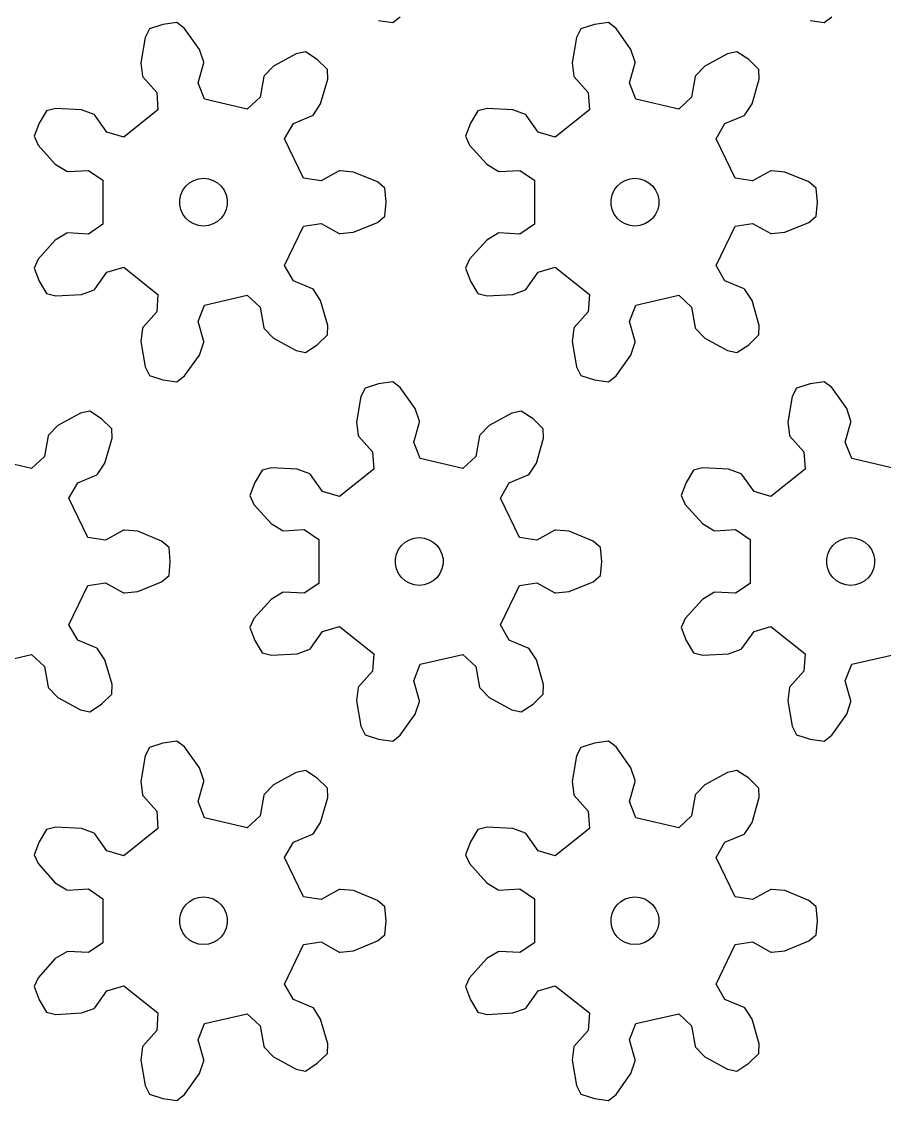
# Model space of a CAD drawing. Extents: x 0 to 212, y 0 to 226.
# Drawn here: x 107.6 to 161.8, y 0 to 67.8 of the extents above; entities that cross this region are included whole.
import ezdxf

# ---------------------------------------------------------------- set-up
doc = ezdxf.new("R2010")
doc.units = 0

msp = doc.modelspace()

# ---------------------------------------------------------------- linework, layer by layer
for p, q in [((130.018, 67.866), (130.898, 67.747)), ((130.898, 67.747), (131.378, 68.113)), ((157.113, 67.866), (157.994, 67.747)), ((157.994, 67.747), (158.474, 68.113)), ((115.625, 67.353), (115.351, 66.815)), ((116.47, 67.628), (115.625, 67.353)), ((117.35, 67.747), (116.47, 67.628)), ((117.83, 67.38), (117.35, 67.747)), ((118.771, 66.061), (117.83, 67.38)), ((142.72, 67.353), (142.447, 66.815)), ((143.566, 67.628), (142.72, 67.353)), ((144.446, 67.747), (143.566, 67.628)), ((144.926, 67.38), (144.446, 67.747)), ((145.866, 66.061), (144.926, 67.38)), ((115.351, 66.815), (115.076, 65.218)), ((142.447, 66.815), (142.172, 65.218)), ((119.035, 65.264), (118.771, 66.061)), ((124.831, 65.782), (123.412, 65.002)), ((125.423, 65.904), (124.831, 65.782)), ((126.164, 65.415), (125.423, 65.904)), ((146.131, 65.264), (145.866, 66.061)), ((151.927, 65.782), (150.508, 65.002)), ((152.518, 65.904), (151.927, 65.782)), ((153.26, 65.415), (152.518, 65.904)), ((115.076, 65.218), (115.184, 64.385)), ((118.677, 63.947), (119.036, 65.204)), ((119.036, 65.204), (119.035, 65.264)), ((126.807, 64.801), (126.164, 65.415)), ((142.172, 65.218), (142.28, 64.385)), ((145.773, 63.947), (146.132, 65.204)), ((146.132, 65.204), (146.131, 65.264)), ((153.902, 64.801), (153.26, 65.415)), ((123.412, 65.002), (122.828, 64.398)), ((126.819, 64.197), (126.807, 64.801)), ((150.508, 65.002), (149.924, 64.398)), ((153.915, 64.197), (153.902, 64.801)), ((115.184, 64.385), (115.209, 64.331)), ((115.209, 64.331), (116.078, 63.354)), ((119.084, 62.92), (118.677, 63.947)), ((122.801, 64.345), (122.579, 63.056)), ((122.828, 64.398), (122.801, 64.345)), ((126.374, 62.64), (126.819, 64.197)), ((142.28, 64.385), (142.305, 64.331)), ((142.305, 64.331), (143.174, 63.354)), ((146.18, 62.92), (145.773, 63.947)), ((149.896, 64.345), (149.675, 63.056)), ((149.924, 64.398), (149.896, 64.345)), ((153.47, 62.64), (153.915, 64.197)), ((116.078, 63.354), (116.157, 62.252)), ((143.174, 63.354), (143.253, 62.252)), ((121.766, 62.307), (119.084, 62.92)), ((122.579, 63.056), (121.766, 62.307)), ((125.916, 61.936), (126.374, 62.64)), ((148.862, 62.307), (146.18, 62.92)), ((149.675, 63.056), (148.862, 62.307)), ((153.012, 61.936), (153.47, 62.64)), ((109.151, 62.191), (108.695, 61.428)), ((109.737, 62.337), (109.151, 62.191)), ((111.354, 62.25), (109.737, 62.337)), ((112.142, 61.96), (111.354, 62.25)), ((112.19, 61.923), (112.142, 61.96)), ((112.949, 60.858), (112.19, 61.923)), ((116.157, 62.252), (114.006, 60.536)), ((124.663, 61.394), (125.87, 61.897)), ((125.87, 61.897), (125.916, 61.936)), ((136.247, 62.191), (135.791, 61.428)), ((136.833, 62.337), (136.247, 62.191)), ((138.45, 62.25), (136.833, 62.337)), ((139.238, 61.96), (138.45, 62.25)), ((139.286, 61.923), (139.238, 61.96)), ((140.045, 60.858), (139.286, 61.923)), ((143.253, 62.252), (141.102, 60.536)), ((151.759, 61.394), (152.965, 61.897)), ((152.965, 61.897), (153.012, 61.936)), ((108.695, 61.428), (108.383, 60.596)), ((124.113, 60.436), (124.663, 61.394)), ((135.791, 61.428), (135.479, 60.596)), ((151.209, 60.436), (151.759, 61.394)), ((108.383, 60.596), (108.634, 60.046)), ((114.006, 60.536), (112.949, 60.858)), ((125.307, 57.957), (124.113, 60.436)), ((135.479, 60.596), (135.729, 60.046)), ((141.102, 60.536), (140.045, 60.858)), ((152.403, 57.957), (151.209, 60.436)), ((108.634, 60.046), (109.71, 58.836)), ((135.729, 60.046), (136.806, 58.836)), ((109.71, 58.836), (110.429, 58.401)), ((110.429, 58.401), (110.487, 58.386)), ((110.487, 58.386), (111.793, 58.457)), ((111.793, 58.457), (112.703, 57.831)), ((127.545, 58.418), (126.399, 57.789)), ((127.604, 58.431), (127.545, 58.418)), ((128.44, 58.35), (127.604, 58.431)), ((129.935, 57.727), (128.44, 58.35)), ((136.806, 58.836), (137.524, 58.401)), ((137.524, 58.401), (137.583, 58.386)), ((137.583, 58.386), (138.888, 58.457)), ((138.888, 58.457), (139.799, 57.831)), ((154.641, 58.418), (153.495, 57.789)), ((154.7, 58.431), (154.641, 58.418)), ((155.536, 58.35), (154.7, 58.431)), ((157.031, 57.727), (155.536, 58.35)), ((112.703, 57.831), (112.703, 55.08)), ((117.905, 57.459), (118.138, 57.669)), ((118.138, 57.669), (118.41, 57.826)), ((118.41, 57.826), (118.708, 57.923)), ((118.708, 57.923), (119.02, 57.956)), ((119.02, 57.956), (119.332, 57.923)), ((119.332, 57.923), (119.63, 57.826)), ((119.63, 57.826), (119.901, 57.669)), ((119.901, 57.669), (120.134, 57.459)), ((126.399, 57.789), (125.307, 57.957)), ((130.399, 57.341), (129.935, 57.727)), ((139.799, 57.831), (139.799, 55.08)), ((145.001, 57.459), (145.234, 57.669)), ((145.234, 57.669), (145.505, 57.826)), ((145.505, 57.826), (145.804, 57.923)), ((145.804, 57.923), (146.115, 57.956)), ((146.115, 57.956), (146.427, 57.923)), ((146.427, 57.923), (146.726, 57.826)), ((146.726, 57.826), (146.997, 57.669)), ((146.997, 57.669), (147.23, 57.459)), ((153.495, 57.789), (152.403, 57.957)), ((157.495, 57.341), (157.031, 57.727)), ((117.593, 56.919), (117.721, 57.206)), ((117.721, 57.206), (117.905, 57.459)), ((120.134, 57.459), (120.319, 57.206)), ((120.319, 57.206), (120.446, 56.919)), ((130.479, 56.456), (130.399, 57.341)), ((144.689, 56.919), (144.816, 57.206)), ((144.816, 57.206), (145.001, 57.459)), ((147.23, 57.459), (147.414, 57.206)), ((147.414, 57.206), (147.542, 56.919)), ((157.575, 56.456), (157.495, 57.341)), ((117.528, 56.613), (117.593, 56.919)), ((117.528, 56.299), (117.528, 56.613)), ((117.593, 55.992), (117.528, 56.299)), ((120.446, 56.919), (120.511, 56.613)), ((120.511, 56.299), (120.446, 55.992)), ((120.511, 56.613), (120.511, 56.299)), ((130.399, 55.571), (130.479, 56.456)), ((144.624, 56.613), (144.689, 56.919)), ((144.624, 56.299), (144.624, 56.613)), ((144.689, 55.992), (144.624, 56.299)), ((147.542, 56.919), (147.607, 56.613)), ((147.607, 56.299), (147.542, 55.992)), ((147.607, 56.613), (147.607, 56.299)), ((157.495, 55.571), (157.575, 56.456)), ((117.721, 55.706), (117.593, 55.992)), ((117.905, 55.452), (117.721, 55.706)), ((120.319, 55.706), (120.134, 55.452)), ((120.446, 55.992), (120.319, 55.706)), ((144.816, 55.706), (144.689, 55.992)), ((145.001, 55.452), (144.816, 55.706)), ((147.414, 55.706), (147.23, 55.452)), ((147.542, 55.992), (147.414, 55.706)), ((112.703, 55.08), (111.793, 54.455)), ((118.138, 55.242), (117.905, 55.452)), ((118.41, 55.085), (118.138, 55.242)), ((118.708, 54.989), (118.41, 55.085)), ((119.02, 54.956), (118.708, 54.989)), ((119.332, 54.989), (119.02, 54.956)), ((119.63, 55.085), (119.332, 54.989)), ((119.901, 55.242), (119.63, 55.085)), ((120.134, 55.452), (119.901, 55.242)), ((124.113, 52.476), (125.307, 54.955)), ((125.307, 54.955), (126.399, 55.123)), ((126.399, 55.123), (127.545, 54.493)), ((128.44, 54.561), (129.935, 55.184)), ((129.935, 55.184), (130.399, 55.571)), ((139.799, 55.08), (138.888, 54.455)), ((145.234, 55.242), (145.001, 55.452)), ((145.505, 55.085), (145.234, 55.242)), ((145.804, 54.989), (145.505, 55.085)), ((146.115, 54.956), (145.804, 54.989)), ((146.427, 54.989), (146.115, 54.956)), ((146.726, 55.085), (146.427, 54.989)), ((146.997, 55.242), (146.726, 55.085)), ((147.23, 55.452), (146.997, 55.242)), ((151.209, 52.476), (152.403, 54.955)), ((152.403, 54.955), (153.495, 55.123)), ((153.495, 55.123), (154.641, 54.493)), ((155.536, 54.561), (157.031, 55.184)), ((157.031, 55.184), (157.495, 55.571)), ((110.429, 54.51), (109.71, 54.075)), ((110.487, 54.525), (110.429, 54.51)), ((111.793, 54.455), (110.487, 54.525)), ((127.545, 54.493), (127.604, 54.481)), ((127.604, 54.481), (128.44, 54.561)), ((137.524, 54.51), (136.806, 54.075)), ((137.583, 54.525), (137.524, 54.51)), ((138.888, 54.455), (137.583, 54.525)), ((154.641, 54.493), (154.7, 54.481)), ((154.7, 54.481), (155.536, 54.561)), ((109.71, 54.075), (108.634, 52.865)), ((136.806, 54.075), (135.729, 52.865)), ((108.634, 52.865), (108.383, 52.316)), ((108.383, 52.316), (108.695, 51.484)), ((112.949, 52.053), (114.006, 52.375)), ((114.006, 52.375), (116.157, 50.66)), ((124.663, 51.517), (124.113, 52.476)), ((135.729, 52.865), (135.479, 52.316)), ((135.479, 52.316), (135.791, 51.484)), ((140.045, 52.053), (141.102, 52.375)), ((141.102, 52.375), (143.253, 50.66)), ((151.759, 51.517), (151.209, 52.476)), ((112.19, 50.988), (112.949, 52.053)), ((139.286, 50.988), (140.045, 52.053)), ((108.695, 51.484), (109.151, 50.721)), ((111.354, 50.661), (112.142, 50.952)), ((112.142, 50.952), (112.19, 50.988)), ((125.87, 51.014), (124.663, 51.517)), ((125.916, 50.976), (125.87, 51.014)), ((126.374, 50.272), (125.916, 50.976)), ((135.791, 51.484), (136.247, 50.721)), ((138.45, 50.661), (139.238, 50.952)), ((139.238, 50.952), (139.286, 50.988)), ((152.965, 51.014), (151.759, 51.517)), ((153.012, 50.976), (152.965, 51.014)), ((153.47, 50.272), (153.012, 50.976)), ((109.151, 50.721), (109.737, 50.574)), ((109.737, 50.574), (111.354, 50.661)), ((116.157, 50.66), (116.078, 49.558)), ((119.084, 49.992), (121.766, 50.604)), ((121.766, 50.604), (122.579, 49.855)), ((126.819, 48.714), (126.374, 50.272)), ((136.247, 50.721), (136.833, 50.574)), ((136.833, 50.574), (138.45, 50.661)), ((143.253, 50.66), (143.174, 49.558)), ((146.18, 49.992), (148.862, 50.604)), ((148.862, 50.604), (149.675, 49.855)), ((153.915, 48.714), (153.47, 50.272)), ((116.078, 49.558), (115.209, 48.581)), ((118.677, 48.965), (119.084, 49.992)), ((122.579, 49.855), (122.801, 48.567)), ((143.174, 49.558), (142.305, 48.581)), ((145.773, 48.965), (146.18, 49.992)), ((149.675, 49.855), (149.896, 48.567)), ((119.036, 47.707), (118.677, 48.965)), ((146.132, 47.707), (145.773, 48.965)), ((115.184, 48.526), (115.076, 47.693)), ((115.209, 48.581), (115.184, 48.526)), ((122.801, 48.567), (122.828, 48.513)), ((122.828, 48.513), (123.412, 47.909)), ((126.807, 48.111), (126.819, 48.714)), ((142.28, 48.526), (142.172, 47.693)), ((142.305, 48.581), (142.28, 48.526)), ((149.896, 48.567), (149.924, 48.513)), ((149.924, 48.513), (150.508, 47.909)), ((153.902, 48.111), (153.915, 48.714)), ((115.076, 47.693), (115.351, 46.097)), ((118.771, 46.85), (119.035, 47.647)), ((119.035, 47.647), (119.036, 47.707)), ((123.412, 47.909), (124.831, 47.129)), ((125.423, 47.007), (126.164, 47.497)), ((126.164, 47.497), (126.807, 48.111)), ((142.172, 47.693), (142.447, 46.097)), ((145.866, 46.85), (146.131, 47.647)), ((146.131, 47.647), (146.132, 47.707)), ((150.508, 47.909), (151.927, 47.129)), ((152.518, 47.007), (153.26, 47.497)), ((153.26, 47.497), (153.902, 48.111)), ((117.83, 45.531), (118.771, 46.85)), ((124.831, 47.129), (125.423, 47.007)), ((144.926, 45.531), (145.866, 46.85)), ((151.927, 47.129), (152.518, 47.007)), ((115.351, 46.097), (115.625, 45.559)), ((115.625, 45.559), (116.47, 45.284)), ((117.35, 45.165), (117.83, 45.531)), ((142.447, 46.097), (142.72, 45.559)), ((142.72, 45.559), (143.566, 45.284)), ((144.446, 45.165), (144.926, 45.531)), ((116.47, 45.284), (117.35, 45.165)), ((129.172, 44.771), (128.899, 44.232)), ((130.018, 45.045), (129.172, 44.771)), ((130.898, 45.165), (130.018, 45.045)), ((131.378, 44.798), (130.898, 45.165)), ((132.318, 43.479), (131.378, 44.798)), ((143.566, 45.284), (144.446, 45.165)), ((156.268, 44.771), (155.995, 44.232)), ((157.113, 45.045), (156.268, 44.771)), ((157.994, 45.165), (157.113, 45.045)), ((158.474, 44.798), (157.994, 45.165)), ((159.414, 43.479), (158.474, 44.798)), ((128.899, 44.232), (128.624, 42.636)), ((155.995, 44.232), (155.72, 42.636)), ((132.583, 42.682), (132.318, 43.479)), ((159.679, 42.682), (159.414, 43.479)), ((111.283, 43.2), (109.864, 42.42)), ((111.875, 43.322), (111.283, 43.2)), ((112.616, 42.833), (111.875, 43.322)), ((113.259, 42.218), (112.616, 42.833)), ((138.379, 43.2), (136.96, 42.42)), ((138.971, 43.322), (138.379, 43.2)), ((139.712, 42.833), (138.971, 43.322)), ((140.355, 42.218), (139.712, 42.833)), ((109.864, 42.42), (109.28, 41.816)), ((113.271, 41.615), (113.259, 42.218)), ((128.624, 42.636), (128.732, 41.803)), ((132.225, 41.365), (132.584, 42.622)), ((132.584, 42.622), (132.583, 42.682)), ((136.96, 42.42), (136.376, 41.816)), ((140.367, 41.615), (140.355, 42.218)), ((155.72, 42.636), (155.828, 41.803)), ((159.321, 41.365), (159.68, 42.622)), ((159.68, 42.622), (159.679, 42.682)), ((109.253, 41.763), (109.031, 40.474)), ((109.28, 41.816), (109.253, 41.763)), ((112.827, 40.057), (113.271, 41.615)), ((128.732, 41.803), (128.757, 41.748)), ((128.757, 41.748), (129.626, 40.771)), ((132.632, 40.337), (132.225, 41.365)), ((136.349, 41.763), (136.127, 40.474)), ((136.376, 41.816), (136.349, 41.763)), ((139.922, 40.057), (140.367, 41.615)), ((155.828, 41.803), (155.853, 41.748)), ((155.853, 41.748), (156.722, 40.771)), ((159.728, 40.337), (159.321, 41.365)), ((129.626, 40.771), (129.705, 39.669)), ((156.722, 40.771), (156.801, 39.669)), ((108.219, 39.725), (105.536, 40.337)), ((109.031, 40.474), (108.219, 39.725)), ((112.368, 39.354), (112.827, 40.057)), ((135.314, 39.725), (132.632, 40.337)), ((136.127, 40.474), (135.314, 39.725)), ((139.464, 39.354), (139.922, 40.057)), ((162.41, 39.725), (159.728, 40.337)), ((112.322, 39.315), (112.368, 39.354)), ((122.699, 39.608), (122.243, 38.845)), ((123.285, 39.755), (122.699, 39.608)), ((124.902, 39.668), (123.285, 39.755)), ((125.69, 39.377), (124.902, 39.668)), ((125.738, 39.341), (125.69, 39.377)), ((126.497, 38.276), (125.738, 39.341)), ((129.705, 39.669), (127.554, 37.954)), ((139.418, 39.315), (139.464, 39.354)), ((149.795, 39.608), (149.339, 38.845)), ((150.38, 39.755), (149.795, 39.608)), ((151.998, 39.668), (150.38, 39.755)), ((152.786, 39.377), (151.998, 39.668)), ((152.834, 39.341), (152.786, 39.377)), ((153.593, 38.276), (152.834, 39.341)), ((156.801, 39.669), (154.65, 37.954)), ((110.566, 37.853), (111.115, 38.812)), ((111.115, 38.812), (112.322, 39.315)), ((122.243, 38.845), (121.931, 38.013)), ((137.661, 37.853), (138.211, 38.812)), ((138.211, 38.812), (139.418, 39.315)), ((149.339, 38.845), (149.027, 38.013)), ((121.931, 38.013), (122.181, 37.464)), ((127.554, 37.954), (126.497, 38.276)), ((149.027, 38.013), (149.277, 37.464)), ((154.65, 37.954), (153.593, 38.276)), ((111.759, 35.374), (110.566, 37.853)), ((122.181, 37.464), (123.258, 36.254)), ((138.855, 35.374), (137.661, 37.853)), ((149.277, 37.464), (150.354, 36.254)), ((123.258, 36.254), (123.977, 35.819)), ((150.354, 36.254), (151.072, 35.819)), ((112.851, 35.206), (111.759, 35.374)), ((113.997, 35.836), (112.851, 35.206)), ((114.056, 35.848), (113.997, 35.836)), ((114.892, 35.768), (114.056, 35.848)), ((116.387, 35.145), (114.892, 35.768)), ((123.977, 35.819), (124.035, 35.804)), ((124.035, 35.804), (125.34, 35.874)), ((125.34, 35.874), (126.251, 35.249)), ((131.957, 35.244), (132.256, 35.341)), ((132.256, 35.341), (132.568, 35.373)), ((132.568, 35.373), (132.879, 35.341)), ((132.879, 35.341), (133.178, 35.244)), ((139.947, 35.206), (138.855, 35.374)), ((141.093, 35.836), (139.947, 35.206)), ((141.152, 35.848), (141.093, 35.836)), ((141.988, 35.768), (141.152, 35.848)), ((143.483, 35.145), (141.988, 35.768)), ((151.072, 35.819), (151.131, 35.804)), ((151.131, 35.804), (152.436, 35.874)), ((152.436, 35.874), (153.347, 35.249)), ((159.053, 35.244), (159.351, 35.341)), ((159.351, 35.341), (159.663, 35.373)), ((159.663, 35.373), (159.975, 35.341)), ((159.975, 35.341), (160.273, 35.244)), ((116.851, 34.759), (116.387, 35.145)), ((116.931, 33.873), (116.851, 34.759)), ((126.251, 35.249), (126.251, 32.498)), ((131.141, 34.337), (131.269, 34.623)), ((131.269, 34.623), (131.453, 34.877)), ((131.453, 34.877), (131.686, 35.087)), ((131.686, 35.087), (131.957, 35.244)), ((133.178, 35.244), (133.449, 35.087)), ((133.449, 35.087), (133.682, 34.877)), ((133.682, 34.877), (133.867, 34.623)), ((133.867, 34.623), (133.994, 34.337)), ((143.947, 34.759), (143.483, 35.145)), ((144.027, 33.873), (143.947, 34.759)), ((153.347, 35.249), (153.347, 32.498)), ((158.237, 34.337), (158.364, 34.623)), ((158.364, 34.623), (158.549, 34.877)), ((158.549, 34.877), (158.782, 35.087)), ((158.782, 35.087), (159.053, 35.244)), ((160.273, 35.244), (160.545, 35.087)), ((160.545, 35.087), (160.778, 34.877)), ((160.778, 34.877), (160.962, 34.623)), ((160.962, 34.623), (161.09, 34.337)), ((131.076, 34.03), (131.141, 34.337)), ((131.076, 33.717), (131.076, 34.03)), ((133.994, 34.337), (134.059, 34.03)), ((134.059, 34.03), (134.059, 33.717)), ((158.172, 34.03), (158.237, 34.337)), ((158.172, 33.717), (158.172, 34.03)), ((161.09, 34.337), (161.155, 34.03)), ((161.155, 34.03), (161.155, 33.717)), ((116.851, 32.988), (116.931, 33.873)), ((131.141, 33.41), (131.076, 33.717)), ((131.269, 33.123), (131.141, 33.41)), ((133.994, 33.41), (133.867, 33.123)), ((134.059, 33.717), (133.994, 33.41)), ((143.947, 32.988), (144.027, 33.873)), ((158.237, 33.41), (158.172, 33.717)), ((158.364, 33.123), (158.237, 33.41)), ((161.09, 33.41), (160.962, 33.123)), ((161.155, 33.717), (161.09, 33.41)), ((114.892, 31.979), (116.387, 32.602)), ((116.387, 32.602), (116.851, 32.988)), ((131.453, 32.87), (131.269, 33.123)), ((131.686, 32.66), (131.453, 32.87)), ((131.957, 32.503), (131.686, 32.66)), ((133.449, 32.66), (133.178, 32.503)), ((133.682, 32.87), (133.449, 32.66)), ((133.867, 33.123), (133.682, 32.87)), ((141.988, 31.979), (143.483, 32.602)), ((143.483, 32.602), (143.947, 32.988)), ((158.549, 32.87), (158.364, 33.123)), ((158.782, 32.66), (158.549, 32.87)), ((159.053, 32.503), (158.782, 32.66)), ((160.545, 32.66), (160.273, 32.503)), ((160.778, 32.87), (160.545, 32.66)), ((160.962, 33.123), (160.778, 32.87)), ((110.566, 29.893), (111.759, 32.372)), ((111.759, 32.372), (112.851, 32.541)), ((112.851, 32.541), (113.997, 31.911)), ((113.997, 31.911), (114.056, 31.899)), ((114.056, 31.899), (114.892, 31.979)), ((123.977, 31.928), (123.258, 31.493)), ((124.035, 31.943), (123.977, 31.928)), ((125.34, 31.872), (124.035, 31.943)), ((126.251, 32.498), (125.34, 31.872)), ((132.256, 32.406), (131.957, 32.503)), ((132.568, 32.373), (132.256, 32.406)), ((132.879, 32.406), (132.568, 32.373)), ((133.178, 32.503), (132.879, 32.406)), ((137.661, 29.893), (138.855, 32.372)), ((138.855, 32.372), (139.947, 32.541)), ((139.947, 32.541), (141.093, 31.911)), ((141.093, 31.911), (141.152, 31.899)), ((141.152, 31.899), (141.988, 31.979)), ((151.072, 31.928), (150.354, 31.493)), ((151.131, 31.943), (151.072, 31.928)), ((152.436, 31.872), (151.131, 31.943)), ((153.347, 32.498), (152.436, 31.872)), ((159.351, 32.406), (159.053, 32.503)), ((159.663, 32.373), (159.351, 32.406)), ((159.975, 32.406), (159.663, 32.373)), ((160.273, 32.503), (159.975, 32.406)), ((123.258, 31.493), (122.181, 30.283)), ((150.354, 31.493), (149.277, 30.283)), ((111.115, 28.935), (110.566, 29.893)), ((122.181, 30.283), (121.931, 29.734)), ((138.211, 28.935), (137.661, 29.893)), ((149.277, 30.283), (149.027, 29.734)), ((121.931, 29.734), (122.243, 28.901)), ((125.738, 28.406), (126.497, 29.471)), ((126.497, 29.471), (127.554, 29.793)), ((127.554, 29.793), (129.705, 28.077)), ((149.027, 29.734), (149.339, 28.901)), ((152.834, 28.406), (153.593, 29.471)), ((153.593, 29.471), (154.65, 29.793)), ((154.65, 29.793), (156.801, 28.077)), ((112.322, 28.432), (111.115, 28.935)), ((122.243, 28.901), (122.699, 28.139)), ((139.418, 28.432), (138.211, 28.935)), ((149.339, 28.901), (149.795, 28.139)), ((105.536, 27.409), (108.219, 28.022)), ((108.219, 28.022), (109.031, 27.273)), ((112.368, 28.393), (112.322, 28.432)), ((112.827, 27.69), (112.368, 28.393)), ((122.699, 28.139), (123.285, 27.992)), ((123.285, 27.992), (124.902, 28.079)), ((124.902, 28.079), (125.69, 28.37)), ((125.69, 28.37), (125.738, 28.406)), ((129.705, 28.077), (129.626, 26.975)), ((132.632, 27.409), (135.314, 28.022)), ((135.314, 28.022), (136.127, 27.273)), ((139.464, 28.393), (139.418, 28.432)), ((139.922, 27.69), (139.464, 28.393)), ((149.795, 28.139), (150.38, 27.992)), ((150.38, 27.992), (151.998, 28.079)), ((151.998, 28.079), (152.786, 28.37)), ((152.786, 28.37), (152.834, 28.406)), ((156.801, 28.077), (156.722, 26.975)), ((159.728, 27.409), (162.41, 28.022)), ((109.031, 27.273), (109.253, 25.984)), ((113.271, 26.132), (112.827, 27.69)), ((132.225, 26.382), (132.632, 27.409)), ((136.127, 27.273), (136.349, 25.984)), ((140.367, 26.132), (139.922, 27.69)), ((159.321, 26.382), (159.728, 27.409)), ((129.626, 26.975), (128.757, 25.999)), ((156.722, 26.975), (155.853, 25.999)), ((109.253, 25.984), (109.28, 25.931)), ((109.28, 25.931), (109.864, 25.327)), ((113.259, 25.528), (113.271, 26.132)), ((128.732, 25.944), (128.624, 25.111)), ((128.757, 25.999), (128.732, 25.944)), ((132.584, 25.125), (132.225, 26.382)), ((136.349, 25.984), (136.376, 25.931)), ((136.376, 25.931), (136.96, 25.327)), ((140.355, 25.528), (140.367, 26.132)), ((155.828, 25.944), (155.72, 25.111)), ((155.853, 25.999), (155.828, 25.944)), ((159.68, 25.125), (159.321, 26.382)), ((109.864, 25.327), (111.283, 24.547)), ((112.616, 24.914), (113.259, 25.528)), ((128.624, 25.111), (128.899, 23.515)), ((132.583, 25.065), (132.584, 25.125)), ((136.96, 25.327), (138.379, 24.547)), ((139.712, 24.914), (140.355, 25.528)), ((155.72, 25.111), (155.995, 23.515)), ((159.679, 25.065), (159.68, 25.125)), ((111.283, 24.547), (111.875, 24.425)), ((111.875, 24.425), (112.616, 24.914)), ((132.318, 24.268), (132.583, 25.065)), ((138.379, 24.547), (138.971, 24.425)), ((138.971, 24.425), (139.712, 24.914)), ((159.414, 24.268), (159.679, 25.065)), ((131.378, 22.949), (132.318, 24.268)), ((158.474, 22.949), (159.414, 24.268)), ((128.899, 23.515), (129.172, 22.976)), ((155.995, 23.515), (156.268, 22.976)), ((116.47, 22.463), (115.625, 22.188)), ((117.35, 22.582), (116.47, 22.463)), ((117.83, 22.216), (117.35, 22.582)), ((129.172, 22.976), (130.018, 22.702)), ((130.018, 22.702), (130.898, 22.582)), ((130.898, 22.582), (131.378, 22.949)), ((143.566, 22.463), (142.72, 22.188)), ((144.446, 22.582), (143.566, 22.463)), ((144.926, 22.216), (144.446, 22.582)), ((156.268, 22.976), (157.113, 22.702)), ((157.113, 22.702), (157.994, 22.582)), ((157.994, 22.582), (158.474, 22.949)), ((115.625, 22.188), (115.351, 21.65)), ((118.771, 20.897), (117.83, 22.216)), ((142.72, 22.188), (142.447, 21.65)), ((145.866, 20.897), (144.926, 22.216)), ((115.351, 21.65), (115.076, 20.054)), ((142.447, 21.65), (142.172, 20.054)), ((119.035, 20.1), (118.771, 20.897)), ((124.831, 20.618), (123.412, 19.838)), ((125.423, 20.74), (124.831, 20.618)), ((126.164, 20.25), (125.423, 20.74)), ((146.131, 20.1), (145.866, 20.897)), ((151.927, 20.618), (150.508, 19.838)), ((152.518, 20.74), (151.927, 20.618)), ((153.26, 20.25), (152.518, 20.74)), ((115.076, 20.054), (115.184, 19.221)), ((118.677, 18.782), (119.036, 20.039)), ((119.036, 20.039), (119.035, 20.1)), ((123.412, 19.838), (122.828, 19.234)), ((126.807, 19.636), (126.164, 20.25)), ((142.172, 20.054), (142.28, 19.221)), ((145.773, 18.782), (146.132, 20.039)), ((146.132, 20.039), (146.131, 20.1)), ((150.508, 19.838), (149.924, 19.234)), ((153.902, 19.636), (153.26, 20.25)), ((115.184, 19.221), (115.209, 19.166)), ((115.209, 19.166), (116.078, 18.189)), ((122.801, 19.18), (122.579, 17.892)), ((122.828, 19.234), (122.801, 19.18)), ((126.374, 17.475), (126.819, 19.032)), ((126.819, 19.032), (126.807, 19.636)), ((142.28, 19.221), (142.305, 19.166)), ((142.305, 19.166), (143.174, 18.189)), ((149.896, 19.18), (149.675, 17.892)), ((149.924, 19.234), (149.896, 19.18)), ((153.47, 17.475), (153.915, 19.032)), ((153.915, 19.032), (153.902, 19.636)), ((119.084, 17.755), (118.677, 18.782)), ((146.18, 17.755), (145.773, 18.782)), ((116.078, 18.189), (116.157, 17.087)), ((121.766, 17.143), (119.084, 17.755)), ((122.579, 17.892), (121.766, 17.143)), ((143.174, 18.189), (143.253, 17.087)), ((148.862, 17.143), (146.18, 17.755)), ((149.675, 17.892), (148.862, 17.143)), ((109.151, 17.026), (108.695, 16.263)), ((109.737, 17.173), (109.151, 17.026)), ((111.354, 17.085), (109.737, 17.173)), ((112.142, 16.795), (111.354, 17.085)), ((116.157, 17.087), (114.006, 15.372)), ((125.916, 16.771), (126.374, 17.475)), ((136.247, 17.026), (135.791, 16.263)), ((136.833, 17.173), (136.247, 17.026)), ((138.45, 17.085), (136.833, 17.173)), ((139.238, 16.795), (138.45, 17.085)), ((143.253, 17.087), (141.102, 15.372)), ((153.012, 16.771), (153.47, 17.475)), ((112.19, 16.758), (112.142, 16.795)), ((112.949, 15.694), (112.19, 16.758)), ((124.663, 16.23), (125.87, 16.733)), ((125.87, 16.733), (125.916, 16.771)), ((139.286, 16.758), (139.238, 16.795)), ((140.045, 15.694), (139.286, 16.758)), ((151.759, 16.23), (152.965, 16.733)), ((152.965, 16.733), (153.012, 16.771)), ((108.695, 16.263), (108.383, 15.431)), ((114.006, 15.372), (112.949, 15.694)), ((124.113, 15.271), (124.663, 16.23)), ((135.791, 16.263), (135.479, 15.431)), ((141.102, 15.372), (140.045, 15.694)), ((151.209, 15.271), (151.759, 16.23)), ((108.383, 15.431), (108.634, 14.882)), ((125.307, 12.792), (124.113, 15.271)), ((135.479, 15.431), (135.729, 14.882)), ((152.403, 12.792), (151.209, 15.271)), ((108.634, 14.882), (109.71, 13.672)), ((135.729, 14.882), (136.806, 13.672)), ((109.71, 13.672), (110.429, 13.236)), ((136.806, 13.672), (137.524, 13.236)), ((110.429, 13.236), (110.487, 13.222)), ((110.487, 13.222), (111.793, 13.292)), ((111.793, 13.292), (112.703, 12.667)), ((127.545, 13.254), (126.399, 12.624)), ((127.604, 13.266), (127.545, 13.254)), ((128.44, 13.186), (127.604, 13.266)), ((129.935, 12.563), (128.44, 13.186)), ((137.524, 13.236), (137.583, 13.222)), ((137.583, 13.222), (138.888, 13.292)), ((138.888, 13.292), (139.799, 12.667)), ((154.641, 13.254), (153.495, 12.624)), ((154.7, 13.266), (154.641, 13.254)), ((155.536, 13.186), (154.7, 13.266)), ((157.031, 12.563), (155.536, 13.186)), ((112.703, 12.667), (112.703, 9.915)), ((117.721, 12.041), (117.905, 12.295)), ((117.905, 12.295), (118.138, 12.505)), ((118.138, 12.505), (118.41, 12.661)), ((118.41, 12.661), (118.708, 12.758)), ((118.708, 12.758), (119.02, 12.791)), ((119.02, 12.791), (119.332, 12.758)), ((119.332, 12.758), (119.63, 12.661)), ((119.63, 12.661), (119.901, 12.505)), ((119.901, 12.505), (120.134, 12.295)), ((120.134, 12.295), (120.319, 12.041)), ((126.399, 12.624), (125.307, 12.792)), ((130.399, 12.176), (129.935, 12.563)), ((139.799, 12.667), (139.799, 9.915)), ((144.816, 12.041), (145.001, 12.295)), ((145.001, 12.295), (145.234, 12.505)), ((145.234, 12.505), (145.505, 12.661)), ((145.505, 12.661), (145.804, 12.758)), ((145.804, 12.758), (146.115, 12.791)), ((146.115, 12.791), (146.427, 12.758)), ((146.427, 12.758), (146.726, 12.661)), ((146.726, 12.661), (146.997, 12.505)), ((146.997, 12.505), (147.23, 12.295)), ((147.23, 12.295), (147.414, 12.041)), ((153.495, 12.624), (152.403, 12.792)), ((157.495, 12.176), (157.031, 12.563)), ((117.528, 11.448), (117.593, 11.755)), ((117.593, 11.755), (117.721, 12.041)), ((120.319, 12.041), (120.446, 11.755)), ((120.446, 11.755), (120.511, 11.448)), ((130.479, 11.291), (130.399, 12.176)), ((144.624, 11.448), (144.689, 11.755)), ((144.689, 11.755), (144.816, 12.041)), ((147.414, 12.041), (147.542, 11.755)), ((147.542, 11.755), (147.607, 11.448)), ((157.575, 11.291), (157.495, 12.176)), ((117.528, 11.134), (117.528, 11.448)), ((117.593, 10.828), (117.528, 11.134)), ((120.511, 11.134), (120.446, 10.828)), ((120.511, 11.448), (120.511, 11.134)), ((130.399, 10.406), (130.479, 11.291)), ((144.624, 11.134), (144.624, 11.448)), ((144.689, 10.828), (144.624, 11.134)), ((147.607, 11.134), (147.542, 10.828)), ((147.607, 11.448), (147.607, 11.134)), ((157.495, 10.406), (157.575, 11.291)), ((117.721, 10.541), (117.593, 10.828)), ((117.905, 10.287), (117.721, 10.541)), ((118.138, 10.078), (117.905, 10.287)), ((120.134, 10.287), (119.901, 10.078)), ((120.319, 10.541), (120.134, 10.287)), ((120.446, 10.828), (120.319, 10.541)), ((129.935, 10.02), (130.399, 10.406)), ((144.816, 10.541), (144.689, 10.828)), ((145.001, 10.287), (144.816, 10.541)), ((145.234, 10.078), (145.001, 10.287)), ((147.23, 10.287), (146.997, 10.078)), ((147.414, 10.541), (147.23, 10.287)), ((147.542, 10.828), (147.414, 10.541)), ((157.031, 10.02), (157.495, 10.406)), ((112.703, 9.915), (111.793, 9.29)), ((118.41, 9.921), (118.138, 10.078)), ((118.708, 9.824), (118.41, 9.921)), ((119.02, 9.791), (118.708, 9.824)), ((119.332, 9.824), (119.02, 9.791)), ((119.63, 9.921), (119.332, 9.824)), ((119.901, 10.078), (119.63, 9.921)), ((124.113, 7.311), (125.307, 9.79)), ((125.307, 9.79), (126.399, 9.958)), ((126.399, 9.958), (127.545, 9.328)), ((128.44, 9.397), (129.935, 10.02)), ((139.799, 9.915), (138.888, 9.29)), ((145.505, 9.921), (145.234, 10.078)), ((145.804, 9.824), (145.505, 9.921)), ((146.115, 9.791), (145.804, 9.824)), ((146.427, 9.824), (146.115, 9.791)), ((146.726, 9.921), (146.427, 9.824)), ((146.997, 10.078), (146.726, 9.921)), ((151.209, 7.311), (152.403, 9.79)), ((152.403, 9.79), (153.495, 9.958)), ((153.495, 9.958), (154.641, 9.328)), ((155.536, 9.397), (157.031, 10.02)), ((109.71, 8.911), (108.634, 7.701)), ((110.429, 9.346), (109.71, 8.911)), ((110.487, 9.36), (110.429, 9.346)), ((111.793, 9.29), (110.487, 9.36)), ((127.545, 9.328), (127.604, 9.316)), ((127.604, 9.316), (128.44, 9.397)), ((136.806, 8.911), (135.729, 7.701)), ((137.524, 9.346), (136.806, 8.911)), ((137.583, 9.36), (137.524, 9.346)), ((138.888, 9.29), (137.583, 9.36)), ((154.641, 9.328), (154.7, 9.316)), ((154.7, 9.316), (155.536, 9.397)), ((108.634, 7.701), (108.383, 7.151)), ((135.729, 7.701), (135.479, 7.151)), ((108.383, 7.151), (108.695, 6.319)), ((112.19, 5.824), (112.949, 6.888)), ((112.949, 6.888), (114.006, 7.211)), ((114.006, 7.211), (116.157, 5.495)), ((124.663, 6.353), (124.113, 7.311)), ((135.479, 7.151), (135.791, 6.319)), ((139.286, 5.824), (140.045, 6.888)), ((140.045, 6.888), (141.102, 7.211)), ((141.102, 7.211), (143.253, 5.495)), ((151.759, 6.353), (151.209, 7.311)), ((108.695, 6.319), (109.151, 5.556)), ((125.87, 5.849), (124.663, 6.353)), ((135.791, 6.319), (136.247, 5.556)), ((152.965, 5.849), (151.759, 6.353)), ((109.151, 5.556), (109.737, 5.41)), ((109.737, 5.41), (111.354, 5.497)), ((111.354, 5.497), (112.142, 5.787)), ((112.142, 5.787), (112.19, 5.824)), ((116.157, 5.495), (116.078, 4.393)), ((119.084, 4.827), (121.766, 5.439)), ((121.766, 5.439), (122.579, 4.691)), ((125.916, 5.811), (125.87, 5.849)), ((126.374, 5.107), (125.916, 5.811)), ((136.247, 5.556), (136.833, 5.41)), ((136.833, 5.41), (138.45, 5.497)), ((138.45, 5.497), (139.238, 5.787)), ((139.238, 5.787), (139.286, 5.824)), ((143.253, 5.495), (143.174, 4.393)), ((146.18, 4.827), (148.862, 5.439)), ((148.862, 5.439), (149.675, 4.691)), ((153.012, 5.811), (152.965, 5.849)), ((153.47, 5.107), (153.012, 5.811)), ((118.677, 3.8), (119.084, 4.827)), ((126.819, 3.55), (126.374, 5.107)), ((145.773, 3.8), (146.18, 4.827)), ((153.915, 3.55), (153.47, 5.107)), ((116.078, 4.393), (115.209, 3.416)), ((122.579, 4.691), (122.801, 3.402)), ((143.174, 4.393), (142.305, 3.416)), ((149.675, 4.691), (149.896, 3.402)), ((115.209, 3.416), (115.184, 3.362)), ((119.036, 2.543), (118.677, 3.8)), ((122.801, 3.402), (122.828, 3.348)), ((126.807, 2.946), (126.819, 3.55)), ((142.305, 3.416), (142.28, 3.362)), ((146.132, 2.543), (145.773, 3.8)), ((149.896, 3.402), (149.924, 3.348)), ((153.902, 2.946), (153.915, 3.55)), ((115.184, 3.362), (115.076, 2.529)), ((122.828, 3.348), (123.412, 2.745)), ((123.412, 2.745), (124.831, 1.964)), ((126.164, 2.332), (126.807, 2.946)), ((142.28, 3.362), (142.172, 2.529)), ((149.924, 3.348), (150.508, 2.745)), ((150.508, 2.745), (151.927, 1.964)), ((153.26, 2.332), (153.902, 2.946)), ((115.076, 2.529), (115.351, 0.932)), ((118.771, 1.685), (119.035, 2.483)), ((119.035, 2.483), (119.036, 2.543)), ((125.423, 1.842), (126.164, 2.332)), ((142.172, 2.529), (142.447, 0.932)), ((145.866, 1.685), (146.131, 2.483)), ((146.131, 2.483), (146.132, 2.543)), ((152.518, 1.842), (153.26, 2.332)), ((117.83, 0.366), (118.771, 1.685)), ((124.831, 1.964), (125.423, 1.842)), ((144.926, 0.366), (145.866, 1.685)), ((151.927, 1.964), (152.518, 1.842)), ((115.351, 0.932), (115.625, 0.394)), ((142.447, 0.932), (142.72, 0.394)), ((115.625, 0.394), (116.47, 0.119)), ((116.47, 0.119), (117.35, 0)), ((117.35, 0), (117.83, 0.366)), ((142.72, 0.394), (143.566, 0.119)), ((143.566, 0.119), (144.446, 0)), ((144.446, 0), (144.926, 0.366))]:
    msp.add_line(p, q)

doc.saveas('drawing.dxf')
